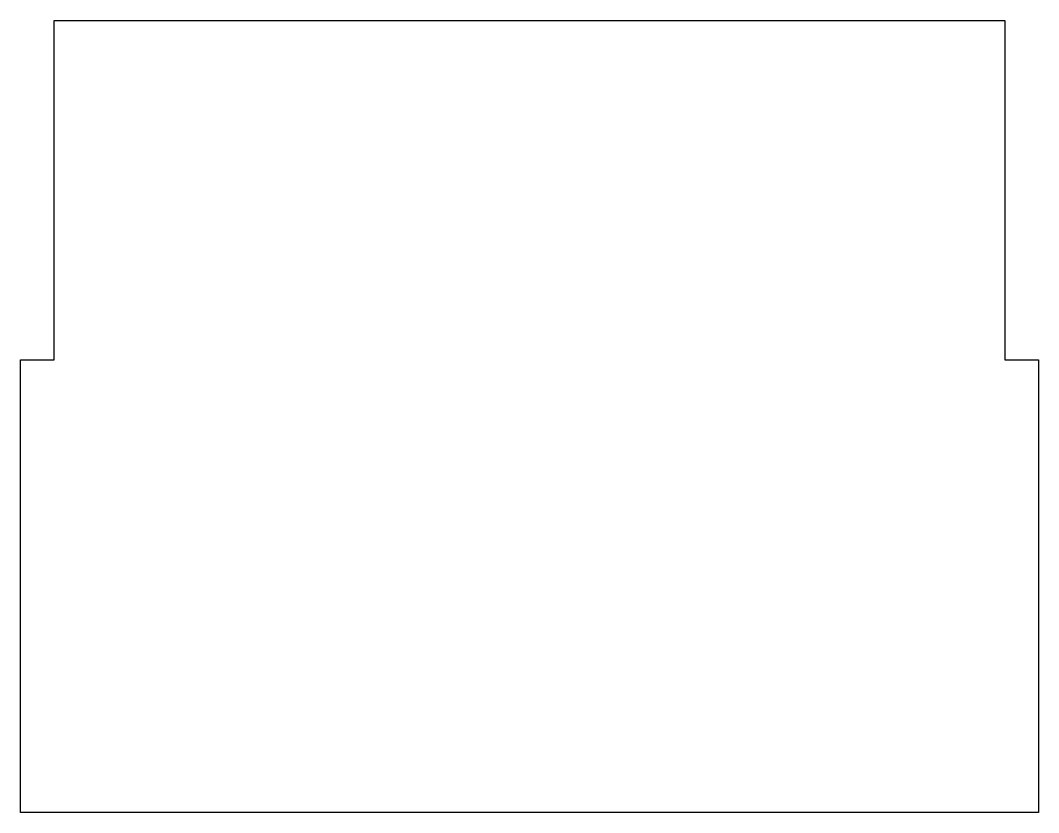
# Model space of a CAD drawing. Extents: x 205.3 to 295.3, y 128.3 to 198.3.
import ezdxf

# ---------------------------------------------------------------- set-up
doc = ezdxf.new("R2010")
doc.units = 0
doc.header["$MEASUREMENT"] = 0

msp = doc.modelspace()

# ---------------------------------------------------------------- linework, layer by layer
at = {"color": 1, "linetype": 'Continuous'}
for p, q in [((208.27283, 168.29277), (208.27283, 198.29277)), ((208.27283, 198.29277), (292.27283, 198.29277)), ((292.27283, 198.29277), (292.27283, 168.29277)), ((205.27283, 128.29277), (205.27283, 168.29277)), ((205.27283, 168.29277), (208.27283, 168.29277)), ((292.27283, 168.29277), (295.27283, 168.29277)), ((295.27283, 168.29277), (295.27283, 128.29277)), ((295.27283, 128.29277), (205.27283, 128.29277))]:
    msp.add_line(p, q, dxfattribs=at)

doc.saveas('drawing.dxf')
